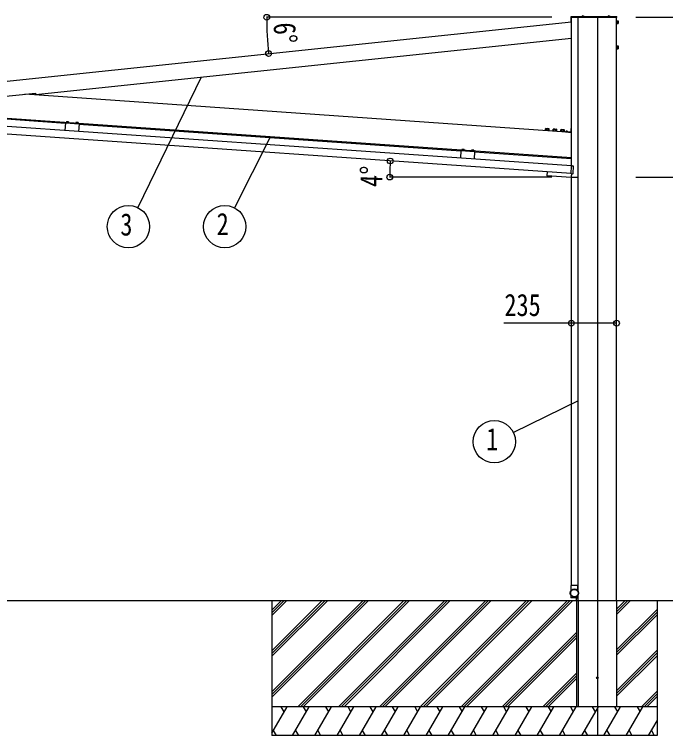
# Model space of a CAD drawing. Units: millimetres, scale not verified. Extents: x -14718 to 14718, y -10395 to 10395.
# Drawn here: x -2574 to 807, y -7860 to -4115 of the extents above; entities that cross this region are included whole.
import ezdxf
from ezdxf.enums import TextEntityAlignment as Align

# ---------------------------------------------------------------- set-up
doc = ezdxf.new("R2010")
doc.units = ezdxf.units.MM
doc.header["$LTSCALE"] = 40
for name, color, linetype in [('0-3_YKK_12', 2, 'Continuous'), ('0-4_YKK_13', 4, 'Continuous'), ('0-5_YKK_A1', 4, 'Continuous'), ('0-6_YKK_D', 6, 'Continuous')]:
    doc.layers.add(name, color=color, linetype=linetype)
doc.styles.add('ＭＳ ゴシック', font='')
doc.styles.get('ＭＳ ゴシック').set_extended_font_data('MS Gothic')

msp = doc.modelspace()

# ---------------------------------------------------------------- linework, layer by layer
at = {"layer": '0-3_YKK_12'}
msp.add_line((452.78, -4129.55), (452.78, -7859.55), dxfattribs=at)
at = {"layer": '0-4_YKK_13'}
for p, q in [((314.78, -4129.05), (314.78, -4152.55)), ((317.28, -4152.55), (314.78, -4152.55)), ((554.78, -4126.55), (317.28, -4126.55)), ((317.28, -4129.05), (317.28, -4152.55)), ((554.78, -4129.05), (317.28, -4129.05)), ((317.28, -4129.55), (554.78, -4129.55)), ((371.88, -4126), (371.88, -4125.81)), ((383.14, -4126.55), (372.43, -4126.55)), ((373.09, -4125.98), (373, -4126.22)), ((381.72, -4125.45), (373.84, -4125.45)), ((375.41, -4123.22), (376.64, -4125.68)), ((377.78, -4126.29), (376.64, -4125.68)), ((377.78, -4126.29), (378.93, -4125.68)), ((380.15, -4123.22), (378.93, -4125.68)), ((382.47, -4125.98), (382.56, -4126.22)), ((383.03, -4126.55), (382.68, -4126.55)), ((383.68, -4126), (383.68, -4125.81)), ((506.88, -4126), (506.88, -4125.81)), ((518.14, -4126.55), (507.43, -4126.55)), ((508.09, -4125.98), (508, -4126.22)), ((516.72, -4125.45), (508.84, -4125.45)), ((510.41, -4123.22), (511.64, -4125.68)), ((512.78, -4126.29), (511.64, -4125.68)), ((512.78, -4126.29), (513.93, -4125.68)), ((515.15, -4123.22), (513.93, -4125.68)), ((517.47, -4125.98), (517.56, -4126.22)), ((518.03, -4126.55), (517.68, -4126.55)), ((518.68, -4126), (518.68, -4125.81)), ((554.38, -4148), (555.98, -4148)), ((554.78, -4126.55), (554.78, -4129.55)), ((555.98, -4147.54), (560.9, -4147.54)), ((555.98, -4147.54), (555.98, -4162.56)), ((555.98, -4151.3), (560.9, -4151.3)), ((561.48, -4148.55), (560.9, -4147.54)), ((561.48, -4148.55), (561.48, -4161.55)), ((555.98, -4162.1), (554.38, -4162.1)), ((555.98, -4158.8), (560.9, -4158.8)), ((555.98, -4162.56), (560.9, -4162.56)), ((561.48, -4161.55), (560.9, -4162.56)), ((554.38, -4278), (555.98, -4278)), ((555.98, -4292.1), (554.38, -4292.1)), ((555.98, -4277.54), (560.9, -4277.54)), ((555.98, -4277.54), (555.98, -4292.56)), ((555.98, -4281.3), (560.9, -4281.3)), ((555.98, -4288.8), (560.9, -4288.8)), ((555.98, -4292.56), (560.9, -4292.56)), ((561.48, -4278.55), (560.9, -4277.54)), ((561.48, -4291.55), (560.9, -4292.56)), ((561.48, -4278.55), (561.48, -4291.55)), ((-2304.2, -4672.14), (-2304.45, -4675.69)), ((-2304.45, -4675.69), (-2292.93, -4676.49)), ((-2304.39, -4675.99), (-2304.37, -4675.69)), ((-2303.39, -4671.75), (-2304.2, -4672.14)), ((-2303.39, -4671.75), (-2293.42, -4672.45)), ((-2301.32, -4672.34), (-2301.57, -4675.89)), ((-2295.56, -4672.75), (-2295.81, -4676.29)), ((-2293.42, -4672.45), (-2292.68, -4672.95)), ((-2293, -4676.49), (-2293.02, -4676.79)), ((-2292.68, -4672.95), (-2292.93, -4676.49)), ((-2254.32, -4675.63), (-2254.57, -4679.17)), ((-2254.57, -4679.17), (-2243.05, -4679.98)), ((-2254.51, -4679.48), (-2254.49, -4679.18)), ((-2253.52, -4675.24), (-2254.32, -4675.63)), ((-2253.52, -4675.24), (-2243.54, -4675.94)), ((-2251.44, -4675.83), (-2251.69, -4679.38)), ((-2245.68, -4676.23), (-2245.93, -4679.78)), ((-2243.54, -4675.94), (-2242.8, -4676.44)), ((-2243.12, -4679.97), (-2243.14, -4680.27)), ((-2242.8, -4676.44), (-2243.05, -4679.98)), ((182.77, -4714.18), (183.2, -4707.95)), ((182.77, -4714.18), (202.35, -4715.55)), ((184.57, -4707.29), (183.2, -4707.95)), ((183.85, -4716.06), (183.98, -4714.26)), ((184.57, -4707.29), (201.52, -4708.47)), ((187.66, -4714.52), (188.1, -4708.3)), ((197.45, -4715.21), (197.89, -4708.98)), ((201.14, -4715.46), (201.01, -4717.26)), ((201.52, -4708.47), (202.78, -4709.32)), ((202.35, -4715.55), (202.78, -4709.32)), ((222.67, -4716.97), (223.1, -4710.74)), ((222.67, -4716.97), (242.25, -4718.34)), ((224.47, -4710.08), (223.1, -4710.74)), ((223.75, -4718.85), (223.88, -4717.05)), ((224.47, -4710.08), (241.43, -4711.26)), ((227.56, -4717.31), (228, -4711.09)), ((237.35, -4718), (237.79, -4711.77)), ((241.04, -4718.25), (240.91, -4720.05)), ((241.43, -4711.26), (242.69, -4712.11)), ((242.25, -4718.34), (242.69, -4712.11)), ((262.57, -4719.76), (263.01, -4713.53)), ((264.37, -4712.87), (263.01, -4713.53)), ((264.37, -4712.87), (281.33, -4714.05)), ((267.47, -4720.1), (267.9, -4713.88)), ((277.26, -4720.79), (277.69, -4714.56)), ((281.33, -4714.05), (282.59, -4714.9)), ((282.15, -4721.13), (282.59, -4714.9)), ((317.18, -4724.51), (317.18, -4706.51)), ((317.18, -4724.51), (317.18, -4706.51)), ((262.57, -4719.76), (282.15, -4721.13)), ((263.66, -4721.64), (263.78, -4719.84)), ((280.94, -4721.04), (280.81, -4722.84)), ((315.04, -4726.5), (287.11, -4724.55)), ((290.03, -4722.24), (289.99, -4722.74)), ((289.99, -4722.74), (297.48, -4723.27)), ((291.83, -4720.86), (292.6, -4722.77)), ((292.6, -4722.77), (292.88, -4722.95)), ((294.89, -4722.93), (294.59, -4723.07)), ((295.92, -4721.14), (294.89, -4722.93)), ((-250.09, -4815.78), (-250.34, -4819.32)), ((-250.34, -4819.32), (-238.82, -4820.13)), ((-250.29, -4819.63), (-250.27, -4819.33)), ((-249.29, -4815.39), (-250.09, -4815.78)), ((-249.29, -4815.39), (-239.32, -4816.08)), ((-247.21, -4815.98), (-247.46, -4819.52)), ((-241.46, -4816.38), (-241.7, -4819.93)), ((-239.32, -4816.08), (-238.58, -4816.58)), ((-238.9, -4820.12), (-238.92, -4820.42)), ((-238.58, -4816.58), (-238.82, -4820.13)), ((-200.22, -4819.27), (-200.46, -4822.81)), ((-200.46, -4822.81), (-188.95, -4823.62)), ((-200.41, -4823.12), (-200.39, -4822.82)), ((-199.41, -4818.87), (-200.22, -4819.27)), ((-199.41, -4818.87), (-189.44, -4819.57)), ((-197.34, -4819.47), (-197.58, -4823.01)), ((-191.58, -4819.87), (-191.83, -4823.42)), ((-189.44, -4819.57), (-188.7, -4820.07)), ((-189.02, -4823.61), (-189.04, -4823.91)), ((-188.7, -4820.07), (-188.95, -4823.62)), ((316.5, -4942.87), (319.48, -4900.19)), ((321.05, -4900.3), (319.48, -4900.19)), ((321.29, -4900.21), (327.17, -4900.62)), ((327.64, -4901.15), (324.71, -4943.05)), ((192.1, -4932.76), (190.81, -4951.22)), ((316.5, -4942.87), (318.06, -4942.98)), ((318.18, -4943.08), (317, -4960.04)), ((317.7, -4942.95), (317.7, -4942.95)), ((324.17, -4943.52), (318.29, -4943.1)), ((315.93, -4960.97), (191.73, -4952.28)), ((315.63, -7079.85), (315.38, -7108.69)), ((351.64, -7079.55), (315.93, -7079.55)), ((352.19, -7108.69), (351.94, -7079.85)), ((315.38, -7130.4), (315.5, -7144.25)), ((351.77, -7144.55), (315.8, -7144.55)), ((352.07, -7144.25), (352.19, -7130.4))]:
    msp.add_line(p, q, dxfattribs=at)
for points in [[(552.78, -4163.55), (552.78, -4146.55), (554.38, -4146.55), (554.38, -4163.55)], [(552.78, -4293.55), (552.78, -4276.55), (554.38, -4276.55), (554.38, -4293.55)], [(203.29, -4719.02), (181.35, -4717.49), (181.46, -4715.89), (203.4, -4717.43)], [(243.19, -4721.81), (221.25, -4720.28), (221.36, -4718.68), (243.31, -4720.22)], [(283.1, -4724.6), (261.15, -4723.07), (261.26, -4721.47), (283.21, -4723.01)]]:
    msp.add_lwpolyline(points, close=True, dxfattribs=at)
for points in [[(-2301.45, -4671.88), (-2300.47, -4674.32), (-2298.64, -4675.46)], [(-2295.36, -4672.31), (-2296.68, -4674.58), (-2298.64, -4675.46)], [(-2251.57, -4675.37), (-2250.59, -4677.8), (-2248.76, -4678.94)], [(-2245.49, -4675.8), (-2246.8, -4678.07), (-2248.76, -4678.94)], [(287.11, -4724.55), (287.09, -4724.88), (317.78, -4727.03), (317.78, -4706.51), (317.18, -4706.51)], [(317.18, -4706.51), (315.18, -4706.51), (315.18, -4724.51)], [(315.04, -4726.5), (287.11, -4724.55), (287.25, -4722.55), (315.18, -4724.51)], [(290.03, -4722.24), (297.51, -4722.76), (297.48, -4723.27)], [(-247.35, -4815.52), (-246.36, -4817.95), (-244.54, -4819.09)], [(-241.26, -4815.95), (-242.57, -4818.22), (-244.54, -4819.09)], [(-197.47, -4819.01), (-196.49, -4821.44), (-194.66, -4822.58)], [(-191.38, -4819.43), (-192.69, -4821.71), (-194.66, -4822.58)]]:
    msp.add_lwpolyline(points, dxfattribs=at)
for radius in [21.37, 21, 19.35]:
    msp.add_circle((333.78, -7119.55), radius, dxfattribs=at)
for centre, radius, start, end in [((317.28, -4129.05), 2.5, 90, 180), ((372.43, -4125.81), 0.55, 138.43917, 180), ((372.43, -4126), 0.545, 180, 270), ((377.78, -4130.55), 7.7, 41.56083, 138.43917), ((372.53, -4126.05), 0.5, 270, 340), ((373.84, -4126.25), 0.8, 90, 160), ((381.72, -4126.25), 0.8, 20, 90), ((383.03, -4126.05), 0.5, 200, 270), ((383.14, -4126), 0.545, 270, 0), ((383.13, -4125.81), 0.55, 0, 41.56083), ((507.43, -4125.81), 0.55, 138.43917, 180), ((507.43, -4126), 0.545, 180, 270), ((512.78, -4130.55), 7.7, 41.56083, 138.43917), ((507.53, -4126.05), 0.5, 270, 340), ((508.84, -4126.25), 0.8, 90, 160), ((516.72, -4126.25), 0.8, 20, 90), ((518.03, -4126.05), 0.5, 200, 270), ((518.14, -4126), 0.545, 270, 0), ((518.13, -4125.81), 0.55, 0, 41.56083), ((558.16, -4149.42), 3.32, 325.61575, 34.38425), ((549.06, -4155.05), 12.42, 342.41205, 17.58795), ((558.16, -4160.68), 3.32, 325.61575, 34.38425), ((558.16, -4279.42), 3.32, 325.61575, 34.38425), ((549.06, -4285.05), 12.42, 342.41205, 17.58795), ((558.16, -4290.68), 3.32, 325.61575, 34.38425), ((-2302.9, -4674.35), 2.56, 51.61708, 120.38292), ((-2299.07, -4681.63), 9.55, 68.41276, 103.58724), ((-2294.27, -4674.95), 2.56, 51.61708, 120.38292), ((-2253.03, -4677.83), 2.56, 51.61708, 120.38292), ((-2249.2, -4685.12), 9.55, 68.41276, 103.58724), ((-2244.39, -4678.44), 2.56, 51.61708, 120.38292), ((185.4, -4711.7), 4.34, 51.61575, 120.38425), ((191.91, -4724.08), 16.24, 68.41205, 103.58795), ((200.08, -4712.73), 4.34, 51.61575, 120.38425), ((225.3, -4714.49), 4.34, 51.61575, 120.38425), ((231.81, -4726.87), 16.24, 68.41205, 103.58795), ((239.99, -4715.52), 4.34, 51.61575, 120.38425), ((265.2, -4717.28), 4.34, 51.61575, 120.38425), ((271.72, -4729.66), 16.24, 68.41205, 103.58795), ((279.89, -4718.31), 4.34, 51.61575, 120.38425), ((293.59, -4725.03), 4.53, 30.06671, 141.93329), ((315.18, -4724.51), 2, 266, 0), ((315.18, -4724.51), 2, 266, 0), ((-248.8, -4817.98), 2.56, 51.61708, 120.38292), ((-244.97, -4825.27), 9.55, 68.41276, 103.58724), ((-240.16, -4818.59), 2.56, 51.61708, 120.38292), ((-198.92, -4821.47), 2.56, 51.61708, 120.38292), ((-195.09, -4828.75), 9.55, 68.41276, 103.58724), ((-190.28, -4822.08), 2.56, 51.61708, 120.38292), ((191.8, -4951.29), 1, 176, 266), ((316, -4959.97), 1, 266, 356), ((315.93, -7079.85), 0.3, 90, 179.5), ((351.64, -7079.85), 0.3, 0.5, 90), ((315.8, -7144.25), 0.3, 180.5, 270), ((351.77, -7144.25), 0.3, 270, 359.5)]:
    msp.add_arc(centre, radius, start, end, dxfattribs=at)
for centre, major_axis, ratio, start_param, end_param in [((321.27, -4900.51), (-0.021, -0.3), 0.998135, 3.1415927, 4.0284596), ((327.14, -4901.12), (0.379, 0.329), 0.99628, 5.4996506, 7.06672), ((318.31, -4942.8), (-0.021, -0.3), 0.998135, 5.3963184, 6.2831853), ((324.21, -4943.02), (0.329, -0.379), 0.99628, 5.4996506, 7.06672)]:
    msp.add_ellipse(centre, major_axis=major_axis, ratio=ratio, start_param=start_param, end_param=end_param, dxfattribs=at)
at = {"layer": '0-5_YKK_A1'}
for p, q in [((-2950.11, -4496.35), (317.78, -4152.88)), ((317.78, -4901.45), (317.78, -4129.55)), ((352.78, -7109.77), (352.78, -4129.55)), ((552.78, -7159.55), (552.78, -4129.55)), ((317.78, -4859.35), (-4470.52, -4524.52)), ((317.78, -4727.03), (-2520.13, -4528.58)), ((319.39, -4901.57), (-4872.78, -4538.49)), ((-2309.53, -4680.64), (-4292.81, -4541.96)), ((316.6, -4941.47), (-4875.57, -4578.4)), ((-2309.36, -4678.15), (-2312.11, -4717.55)), ((-2309.36, -4678.15), (-2238.53, -4683.1)), ((-2238.53, -4683.1), (-2241.28, -4722.51)), ((-255.43, -4824.28), (-2238.7, -4685.6)), ((-255.25, -4821.79), (-258.01, -4861.19)), ((-255.25, -4821.79), (-184.43, -4826.74)), ((-184.43, -4826.74), (-187.18, -4866.14)), ((317.43, -4864.34), (-184.6, -4829.23)), ((317.43, -4864.34), (317.78, -4859.35)), ((317.78, -7079.55), (317.78, -4948.81)), ((317.78, -4959.55), (352.78, -4959.55)), ((352.78, -7146.55), (343.78, -7146.55)), ((343.78, -7159.55), (343.78, -7146.55)), ((352.78, -7159.55), (352.78, -7129.33)), ((2017.78, -7159.55), (-4882.22, -7159.55)), ((-1237.22, -7159.55), (-1237.22, -7859.55)), ((-750.85, -7159.55), (-1237.22, -7645.92)), ((-962.98, -7159.55), (-1237.22, -7433.79)), ((-1175.11, -7159.55), (-1237.22, -7221.65)), ((-764.99, -7159.55), (-1237.22, -7631.78)), ((-736.71, -7159.55), (-1237.22, -7660.06)), ((-977.12, -7159.55), (-1237.22, -7419.64)), ((-948.84, -7159.55), (-1237.22, -7447.93)), ((-1189.26, -7159.55), (-1237.22, -7207.51)), ((-1160.97, -7159.55), (-1237.22, -7235.8)), ((-552.86, -7159.55), (-1102.86, -7709.55)), ((-538.72, -7159.55), (-1088.72, -7709.55)), ((-524.58, -7159.55), (-1074.58, -7709.55)), ((-340.73, -7159.55), (-890.73, -7709.55)), ((-326.59, -7159.55), (-876.59, -7709.55)), ((-312.44, -7159.55), (-862.44, -7709.55)), ((-128.6, -7159.55), (-678.6, -7709.55)), ((-114.45, -7159.55), (-664.45, -7709.55)), ((-100.31, -7159.55), (-650.31, -7709.55)), ((83.54, -7159.55), (-466.46, -7709.55)), ((97.68, -7159.55), (-452.32, -7709.55)), ((111.82, -7159.55), (-438.18, -7709.55)), ((295.67, -7159.55), (-254.33, -7709.55)), ((309.81, -7159.55), (-240.19, -7709.55)), ((323.95, -7159.55), (-226.05, -7709.55)), ((343.78, -7159.55), (343.78, -7709.55)), ((352.78, -7159.55), (352.78, -7709.55)), ((552.78, -7159.55), (552.78, -7709.55)), ((609.62, -7159.55), (552.78, -7216.39)), ((595.48, -7159.55), (552.78, -7202.25)), ((623.76, -7159.55), (552.78, -7230.53)), ((762.78, -7159.55), (762.78, -7859.55)), ((762.78, -7204.38), (552.78, -7414.38)), ((762.78, -7218.52), (552.78, -7428.52)), ((762.78, -7232.66), (552.78, -7442.66)), ((343.78, -7323.57), (-42.2, -7709.55)), ((343.78, -7337.71), (-28.06, -7709.55)), ((343.78, -7351.85), (-13.92, -7709.55)), ((762.78, -7416.51), (552.78, -7626.51)), ((762.78, -7430.65), (552.78, -7640.65)), ((762.78, -7444.8), (552.78, -7654.8)), ((343.78, -7535.7), (169.93, -7709.55)), ((343.78, -7549.84), (184.07, -7709.55)), ((343.78, -7563.98), (198.22, -7709.55)), ((762.78, -7628.64), (681.88, -7709.55)), ((762.78, -7642.79), (696.02, -7709.55)), ((762.78, -7656.93), (710.16, -7709.55)), ((762.78, -7709.55), (-1237.22, -7709.55)), ((-1237.22, -7846.48), (-1158.16, -7709.55)), ((-1173.16, -7735.53), (-1188.16, -7709.55)), ((-1129.29, -7859.55), (-1042.69, -7709.55)), ((-1057.69, -7735.53), (-1072.69, -7709.55)), ((-1013.82, -7859.55), (-927.22, -7709.55)), ((-942.22, -7735.53), (-957.22, -7709.55)), ((-898.35, -7859.55), (-811.75, -7709.55)), ((-826.75, -7735.53), (-841.75, -7709.55)), ((-782.88, -7859.55), (-696.28, -7709.55)), ((-711.28, -7735.53), (-726.28, -7709.55)), ((-667.41, -7859.55), (-580.81, -7709.55)), ((-595.81, -7735.53), (-610.81, -7709.55)), ((-551.94, -7859.55), (-465.34, -7709.55)), ((-495.34, -7709.55), (-480.34, -7735.53)), ((-436.47, -7859.55), (-349.87, -7709.55)), ((-379.87, -7709.55), (-364.87, -7735.53)), ((-321, -7859.55), (-234.4, -7709.55)), ((-264.4, -7709.55), (-249.4, -7735.53)), ((-205.53, -7859.55), (-118.93, -7709.55)), ((-133.93, -7735.53), (-148.93, -7709.55)), ((-90.06, -7859.55), (-3.46, -7709.55)), ((-18.46, -7735.53), (-33.46, -7709.55)), ((25.41, -7859.55), (112.01, -7709.55)), ((82.01, -7709.55), (97.01, -7735.53)), ((140.88, -7859.55), (227.48, -7709.55)), ((197.48, -7709.55), (212.48, -7735.53)), ((256.35, -7859.55), (342.95, -7709.55)), ((312.95, -7709.55), (327.95, -7735.53)), ((552.78, -7709.55), (343.78, -7709.55)), ((371.82, -7859.55), (458.42, -7709.55)), ((443.42, -7735.53), (428.42, -7709.55)), ((487.29, -7859.55), (573.89, -7709.55)), ((558.89, -7735.53), (543.89, -7709.55)), ((602.76, -7859.55), (689.36, -7709.55)), ((659.36, -7709.55), (674.36, -7735.53)), ((718.23, -7859.55), (762.78, -7782.38)), ((762.78, -7859.55), (-1237.22, -7859.55)), ((-1229.76, -7833.57), (-1214.76, -7859.55)), ((-1114.29, -7833.57), (-1099.29, -7859.55)), ((-998.82, -7833.57), (-983.82, -7859.55)), ((-883.35, -7833.57), (-868.35, -7859.55)), ((-767.88, -7833.57), (-752.88, -7859.55)), ((-652.41, -7833.57), (-637.41, -7859.55)), ((-536.94, -7833.57), (-521.94, -7859.55)), ((-421.47, -7833.57), (-406.47, -7859.55)), ((-306, -7833.57), (-291, -7859.55)), ((-190.53, -7833.57), (-175.53, -7859.55)), ((-75.06, -7833.57), (-60.06, -7859.55)), ((40.41, -7833.57), (55.41, -7859.55)), ((155.88, -7833.57), (170.88, -7859.55)), ((271.35, -7833.57), (286.35, -7859.55)), ((386.82, -7833.57), (401.82, -7859.55)), ((502.29, -7833.57), (517.29, -7859.55)), ((617.76, -7833.57), (632.76, -7859.55)), ((733.23, -7833.57), (748.23, -7859.55))]:
    msp.add_line(p, q, dxfattribs=at)
msp.add_lwpolyline([(-2806.49, -4558.68), (-2464.69, -4522.76), (-2463.85, -4530.71), (317.78, -4238.35)], dxfattribs=at)
msp.add_circle((452.78, -7559.55), 4.5, dxfattribs=at)
at = {"layer": '0-6_YKK_D'}
for p, q in [((216.78, -4129.55), (-1264.97, -4129.55)), ((652.78, -4129.55), (1453.78, -4129.55)), ((-1604.88, -4440.43), (-1933.86, -5117.73)), ((-1247.07, -4754.94), (-1432.05, -5118.63)), ((216.78, -4959.55), (-626.38, -4959.55)), ((652.78, -4959.55), (1153.78, -4959.55)), ((352.78, -6121.12), (16.63, -6285.21))]:
    msp.add_line(p, q, dxfattribs=at)
msp.add_lwpolyline([(552.78, -5718.05), (317.78, -5718.05), (-31.98, -5718.05)], dxfattribs=at)
for centre, radius in [((-1263.97, -4129.55), 14.88), ((-1254.09, -4318.09), 14.88), ((-622.46, -4875.8), 14.88), ((-625.38, -4959.55), 14.88), ((-1981.92, -5216.68), 110), ((-1481.92, -5216.68), 110), ((317.78, -5718.05), 14.88), ((552.78, -5718.05), 14.88), ((-82.22, -6333.46), 110)]:
    msp.add_circle(centre, radius, dxfattribs=at)
for centre, radius, start, end in [((539.78, -4129.55), 1803.76, 180, 186), ((575.17, -4959.55), 1200.55, 176, 180)]:
    msp.add_arc(centre, radius, start, end, dxfattribs=at)

# ---------------------------------------------------------------- texts
at = {"layer": '0-6_YKK_D', "style": 'ＭＳ ゴシック', "width": 0.8}
for s, rotation, p in [('6°', 274, (-1263.7, -4163.04)), ('4°', 88.165, (-630.06, -5013.39))]:
    msp.add_text(s, height=115.5, rotation=rotation, dxfattribs=at).set_placement(p, align=Align.BOTTOM_LEFT)
for s, p in [('3', (-2023.92, -5297.5)), ('2', (-1523.92, -5295.43)), ('235', (-29.65, -5715.71)), ('1', (-124.22, -6412.21))]:
    msp.add_text(s, height=115.5, dxfattribs=at).set_placement(p, align=Align.BOTTOM_LEFT)

doc.saveas('drawing.dxf')
